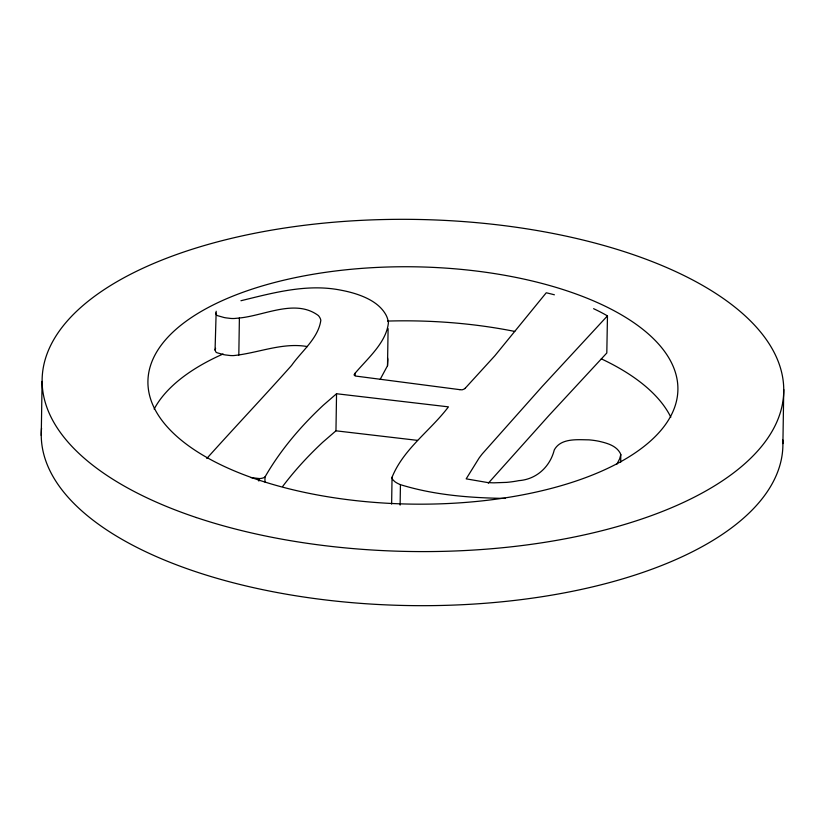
<?xml version="1.0" encoding="UTF-8"?>
<svg xmlns="http://www.w3.org/2000/svg" width="825" height="825" viewBox="0 0 825 825"><rect width="100%" height="100%" fill="white"/><g stroke="black" fill="none" stroke-linecap="round" stroke-linejoin="round"><path stroke-width="1.24" d="M41.25 435.476L42.096 381.397M307.467 346.593C282.521 342.138 258.297 353.069 233.702 355.575A15.922 7.126 0.9 0 1 230.206 355.523L225.4 354.936A52.728 23.605 0.9 0 1 223.451 354.585L216.944 352.729A6.889 3.083 0.9 0 1 215.872 351.986L215.067 350.078L216.181 311.242M238.817 355.08L239.394 318.007C264.722 315.562 295.484 298.506 318.368 315.562A37.723 16.892 0.9 0 1 320.141 318.233A36.517 16.356 0.9 0 1 320.822 320.317C318.337 338.312 301.568 351.161 291.607 365.413C263.67 396.743 234.816 427.267 206.776 458.504M258.864 481.068L258.906 478.51L250.81 477.572M264.928 481.996L265 476.881M282.635 486.482A896.033 401.208 0.9 0 1 322.678 442.293L335.961 430.815L336.548 393.742L448.439 406.859C430.351 430.825 403.631 448.707 392.05 477.242L391.627 504.085M355.101 375.757L355.142 373.199C367.414 358.576 386.368 342.653 388.41 322.771A95.432 42.735 0.9 0 0 385.883 314.768C379.851 303.992 368.177 298.021 356.874 294.226A71.919 32.206 0.9 0 0 341.354 290.266C307.539 283.357 273.673 292.731 240.941 300.733M380.16 379.387L387.513 365.722L388.101 328.649M400.115 505.117L400.434 484.667C434.28 495.134 470.054 497.929 505.323 498.403M593.587 308.684A179.737 80.479 0.9 0 1 607.468 315.903L606.808 352.997L548.976 415.449L488.338 483.161M620.689 462.237L620.802 454.575A50.645 22.677 0.9 0 0 619.864 452.523C615.481 445.273 606.427 442.994 598.723 441.22A41.58 18.614 0.9 0 0 588.978 439.859C577.5 439.746 560.722 437.889 554.256 449.986C550.069 466.651 536.621 479.356 518.863 480.635A58.926 26.379 0.9 0 1 506.632 482.377L493.907 482.831A49.222 22.038 0.9 0 1 487.482 482.522L466.177 478.861L479.057 458.102A343.716 153.904 0.9 0 1 482.264 453.894L542.2 386.471L607.396 315.923M782.904 443.603L783.75 389.524M215.067 350.078L215.593 348.315M387.513 365.722L387.832 359.844A95.432 42.735 0.9 0 0 387.513 357.844M620.802 454.575L619.668 458.824L616.894 464.135M465.29 388.162L494.876 355.75L546.253 292.772A179.737 80.479 0.9 0 1 554.39 294.793M355.142 373.199L354.1 374.725A2.867 1.289 0.9 0 0 354.307 375.179L354.389 375.262A5.146 2.3 0.9 0 0 356.266 376.138L459.731 389.647M336.548 393.742L323.287 405.23A896.033 401.208 0.9 0 0 265.052 476.891A7.054 3.156 0.9 0 1 258.906 478.582M239.394 318.007L234.29 318.502A15.922 7.126 0.9 0 1 230.783 318.45L225.988 317.862A52.728 23.605 0.9 0 1 224.039 317.512L217.522 315.655A6.889 3.083 0.9 0 1 216.449 314.913L215.655 313.005M335.961 430.815L417.553 440.375M392.05 477.242L392.123 477.974A17.717 7.93 0.9 0 0 393.113 480.026L394.793 481.625A26.338 11.797 0.9 0 0 400.455 484.657M459.752 389.627A4.476 2.001 0.9 0 0 462.485 389.73L464.382 388.946A7.559 3.382 0.9 0 0 465.29 388.162M782.781 439.942A370.868 166.062 0.9 0 1 409.262 605.571A370.868 166.062 0.9 0 1 41.559 428.113M154.151 409.087A265.011 118.656 0.9 0 1 223.09 353.987M387.616 321.069A265.011 118.656 0.9 0 1 514.759 331.433M601.301 358.844A265.011 118.656 0.9 0 1 670.818 417.192M196.412 517.564A370.868 166.062 0.9 0 0 781.904 406.653A370.868 166.062 0.9 0 0 260.463 232.155A370.868 166.062 0.9 0 0 196.412 517.564M258.204 479.861A265.011 118.656 0.9 0 0 676.583 400.61A265.011 118.656 0.9 0 0 303.982 275.911A265.011 118.656 0.9 0 0 258.204 479.861"/></g></svg>
